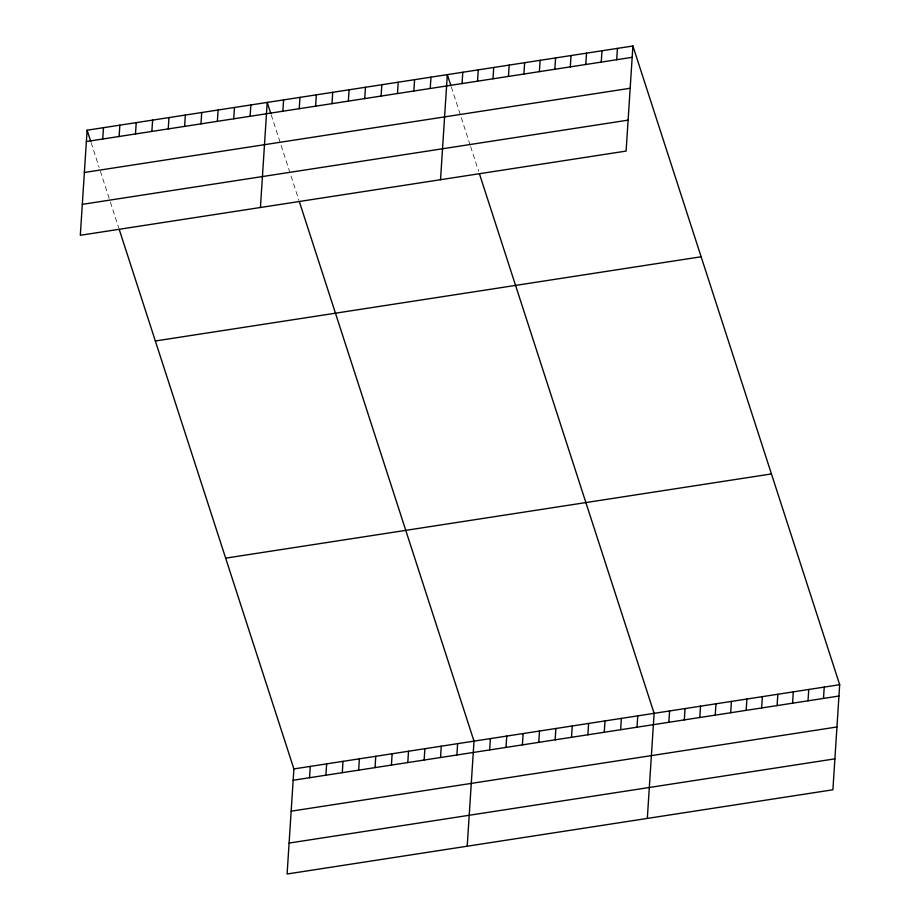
<?xml version="1.0" encoding="UTF-8"?>
<svg xmlns="http://www.w3.org/2000/svg" width="920" height="920" viewBox="0 0 920 920"><rect width="100%" height="100%" fill="white"/><g stroke="black" fill="none" stroke-linecap="round" stroke-linejoin="round"><path stroke-width="0.69" stroke-dasharray="4.6 3.45" d="M451.341 87.032L470.212 145.302M470.614 146.544L478.641 171.339M271.227 114.816L298.931 200.364M91.114 142.612L99.153 167.405M100.349 171.131L109.986 200.882M110.388 202.124L118.818 228.16"/><path stroke-width="1.38" d="M87.101 130.214L80.316 235.29L626.106 151.076L632.903 46L87.101 130.214L90.723 141.369M102.752 139.012L103.477 127.684M119.117 136.482L119.853 125.154M135.493 133.963L136.229 122.636M151.869 131.434L152.605 120.106M168.245 128.903L168.981 117.576M184.621 126.385L185.345 115.057M200.986 123.855L201.721 112.527M217.361 121.325L218.097 109.998M233.737 118.806L234.473 107.479M250.113 116.276L250.849 104.949M260.429 207.494L267.214 102.419L270.836 113.585M282.854 111.228L283.59 99.9M299.23 108.698L299.966 97.37M315.606 106.168L316.342 94.84M331.982 103.649L332.718 92.31M119.22 229.402L293.894 768.924L287.097 874L832.899 789.785L839.684 684.71L632.903 46M348.358 101.12L349.082 89.792M309.534 777.722L310.27 766.394M364.734 98.59L365.459 87.262M325.91 775.203L326.646 763.876M381.098 96.071L381.834 84.732M342.286 772.673L343.01 761.346M397.474 93.541L398.21 82.213M358.662 770.144L359.386 758.816M413.85 91.011L414.586 79.683M375.026 767.625L375.762 756.297M430.226 88.481L430.962 77.153M391.402 765.095L392.138 753.768M440.53 179.71L447.327 74.635L450.938 85.79M407.778 762.565L408.514 751.237M462.058 83.57L462.794 72.243M424.154 760.046L424.879 748.719M477.526 81.19L478.262 69.862M440.53 757.516L441.255 746.189M492.993 78.798L493.718 67.471M456.895 754.986L457.631 743.659M508.449 76.418L509.185 65.09M467.21 846.216L474.007 741.14L299.334 201.606M523.917 74.025L524.653 62.698M489.647 749.938L490.383 738.61M539.384 71.645L540.12 60.317M506.023 747.408L506.759 736.081M554.852 69.253L555.577 57.925M522.399 744.889L523.123 733.562M570.308 66.872L571.044 55.545M538.764 742.359L539.499 731.032M585.775 64.492L586.511 53.153M555.139 739.829L555.875 728.502M601.243 62.1L601.967 50.772M571.515 737.311L572.251 725.972M616.699 59.719L617.435 48.38M587.891 734.781L588.627 723.453M604.268 732.251L604.992 720.923M620.644 729.732L621.368 718.394M637.008 727.202L637.744 715.875M647.323 818.42L654.12 713.345L479.447 173.822M668.851 722.292L669.587 710.964M684.319 719.9L685.043 708.572M699.775 717.519L700.511 706.192M715.242 715.127L715.978 703.8M730.71 712.747L731.434 701.419M746.166 710.355L746.902 699.027M761.633 707.974L762.369 696.647M777.101 705.582L777.837 694.255M792.568 703.202L793.293 691.874M808.024 700.81L808.76 689.482M823.492 698.429L824.228 687.102M86.376 141.542L632.167 57.328M84.376 172.477L630.165 88.262M82.317 204.355L628.107 120.14M155.342 340.986L701.144 256.772M225.653 558.153L771.443 473.938M293.894 768.924L839.684 684.71M293.158 780.252L838.959 696.037M291.157 811.187L836.958 726.984M289.098 843.065L834.9 758.85"/></g></svg>
